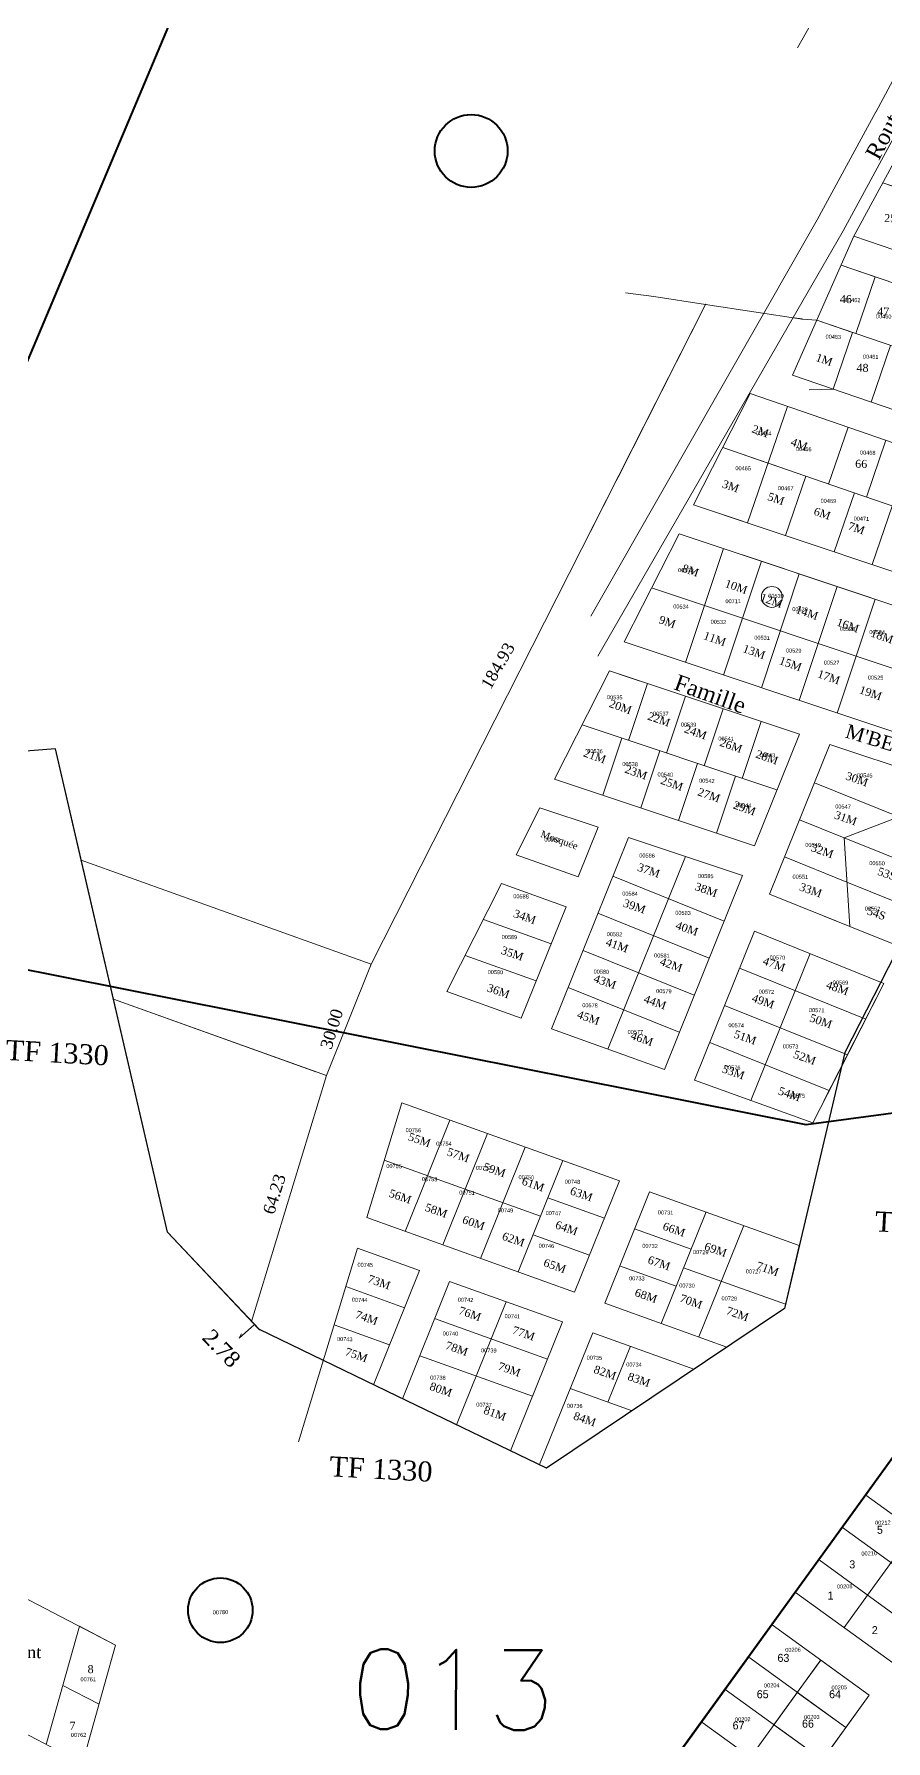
# Model space of a CAD drawing. Header units: metres. Extents: x 251686 to 255059, y 1627526 to 1631912.
# Drawn here: x 252965.9 to 253179, y 1630799.4 to 1631226 of the extents above; entities that cross this region are included whole.
import ezdxf
from ezdxf.enums import TextEntityAlignment as Align

# ---------------------------------------------------------------- set-up
doc = ezdxf.new("R2010")
doc.units = ezdxf.units.M
doc.header["$MEASUREMENT"] = 0
doc.linetypes.add('DGN Style 2', pattern=[29.229957, 17.537974, -11.691983])
for name, color, linetype in [('A_revoir_niveau_0', 7, 'Continuous'), ('limites_parcelles', 7, 'Continuous'), ('limites_sections', 7, 'Continuous'), ('limites_tf', 7, 'Continuous'), ('numero_lot', 7, 'Continuous'), ('numero_parcelle', 7, 'Continuous'), ('toponymie', 7, 'Continuous')]:
    doc.layers.add(name, color=color, linetype=linetype)
doc.layers.add('Réquisition', color=240, linetype='Continuous', lineweight=0)
doc.styles.get("Standard").update_dxf_attribs({"font": 'txt.shx'})
doc.styles.add('Style-Arial', font='arial.ttf')
doc.styles.add('Style-ENGINEERING', font='ENGINEERING.shx')
doc.styles.add('Style-txt', font='txt.shx')
doc.styles.add('StyleTimes New Roman', font='times.ttf')

msp = doc.modelspace()

# ---------------------------------------------------------------- linework, layer by layer
at = {"layer": 'A_revoir_niveau_0', "lineweight": 13}
for p, q in [((253194.695329, 1631240.470718), (253176.463371, 1631206.541168)), ((253176.477451, 1631206.567239), (253161.820822, 1631179.566087)), ((253182.629534, 1631203.227796), (253168.297251, 1631176.824171)), ((253161.820822, 1631179.566087), (253105.222268, 1631080.55091)), ((253120.919574, 1631160.401567), (253113.889901, 1631161.311431)), ((253133.907141, 1631158.439714), (253050.207818, 1630993.535365)), ((253133.907141, 1631158.439714), (253105.119727, 1631101.722772)), ((253133.907141, 1631158.439714), (253112.007106, 1631115.29228)), ((253133.907141, 1631158.439714), (253120.919574, 1631160.401567)), ((253158.029103, 1631154.795941), (253133.907141, 1631158.439714)), ((253156.045845, 1631155.114299), (253158.023566, 1631154.816609)), ((253156.051382, 1631155.093631), (253158.029103, 1631154.795941)), ((253158.025601, 1631154.79647), (253161.724604, 1631154.51133)), ((253158.029103, 1631154.795941), (253158.029103, 1631154.795941)), ((252958.467529, 1631046.338293), (252971.249977, 1631047.332283)), ((252971.249977, 1631047.332283), (252999.269879, 1630926.554422)), ((253050.207818, 1630993.535365), (252977.691206, 1631019.531545)), ((253039.053861, 1630965.677467), (253050.207818, 1630993.535365)), ((253039.053861, 1630965.677467), (252985.750818, 1630984.804686)), ((253036.392249, 1630966.632558), (252985.756567, 1630984.802623)), ((253020.327486, 1630904.236234), (253039.053861, 1630965.677467)), ((252999.269879, 1630926.554422), (253022.237258, 1630902.212136)), ((253021.016419, 1630903.506058), (253017.227441, 1630900.049434)), ((253017.227441, 1630900.049434), (253017.756499, 1630901.119075)), ((253020.327486, 1630904.236234), (253022.237258, 1630902.212136))]:
    msp.add_line(p, q, dxfattribs=at)
for p in [(253133.907141, 1631158.439714), (253133.907141, 1631158.439714), (253133.907141, 1631158.439714), (253133.907141, 1631158.439714), (253133.907141, 1631158.439714), (253133.907141, 1631158.439714), (253133.907141, 1631158.439714), (253133.907141, 1631158.439714), (253133.907141, 1631158.439714), (253133.907141, 1631158.439714), (253158.029103, 1631154.795941), (253158.029103, 1631154.795941), (253158.029103, 1631154.795941), (253158.029103, 1631154.795941), (253158.029103, 1631154.795941), (253050.207818, 1630993.535365), (253050.207818, 1630993.535365), (253039.053861, 1630965.677467), (253039.053861, 1630965.677467), (253020.327486, 1630904.236234), (253020.327486, 1630904.236234), (253020.327486, 1630904.236234), (253020.327486, 1630904.236234), (253020.327486, 1630904.236234), (253022.237258, 1630902.212136), (253022.237258, 1630902.212136), (253022.237258, 1630902.212136), (253022.237258, 1630902.212136), (253022.237258, 1630902.212136), (253022.237258, 1630902.212136), (253022.237258, 1630902.212136)]:
    msp.add_point(p, dxfattribs=at)
at = {"layer": 'limites_parcelles', "color": 7, "lineweight": 0}
for p, q in [((253185.266141, 1631201.796606), (253170.992219, 1631175.500498)), ((253178.250826, 1631188.872654), (253186.76833, 1631185.965402)), ((253178.250826, 1631188.872654), (253185.821941, 1631186.28843)), ((253178.250826, 1631188.872654), (253252.587562, 1631163.499538)), ((253168.297251, 1631176.824171), (253106.89879, 1631070.539715)), ((253170.992219, 1631175.500498), (253155.642344, 1631140.736311)), ((253170.988526, 1631175.488707), (253258.717046, 1631145.560005)), ((253167.777889, 1631168.29355), (253255.098013, 1631138.488858)), ((253167.777889, 1631168.29355), (253176.295394, 1631165.386298)), ((253176.295394, 1631165.386298), (253171.44769, 1631151.183766)), ((253232.965285, 1631130.193637), (253161.724604, 1631154.51133)), ((253161.724604, 1631154.51133), (253170.678887, 1631151.454825)), ((253170.678887, 1631151.454825), (253165.833107, 1631137.257931)), ((253180.142726, 1631148.224385), (253175.297001, 1631134.027651)), ((253155.642344, 1631140.736311), (253241.294451, 1631111.500957)), ((253145.031047, 1631136.166954), (253130.905028, 1631108.335881)), ((253145.031047, 1631136.166954), (253162.933455, 1631130.008417)), ((253165.833107, 1631137.257931), (253159.817497, 1631137.096865)), ((253154.405655, 1631132.942032), (253144.394475, 1631103.840278)), ((253162.933455, 1631130.008417), (253237.621304, 1631104.319438)), ((253169.539435, 1631127.748876), (253164.656004, 1631113.553109)), ((253178.995177, 1631124.494812), (253174.112126, 1631110.300145)), ((253170.333416, 1631111.600278), (253138.176663, 1631122.662451)), ((253153.180021, 1631117.501179), (253143.723905, 1631120.754157)), ((253153.180021, 1631117.501179), (253145.643496, 1631120.093802)), ((253158.982409, 1631115.505111), (253153.881934, 1631100.678411)), ((253171.146642, 1631111.320522), (253166.078936, 1631096.589149)), ((253230.720175, 1631090.826763), (253170.333416, 1631111.600278)), ((253130.905028, 1631108.335881), (253180.731386, 1631091.695795)), ((253148.060291, 1631102.618579), (253138.573272, 1631105.780299)), ((253180.602759, 1631108.067544), (253175.560643, 1631093.410564)), ((253180.602759, 1631108.067544), (253175.573922, 1631093.449164)), ((253127.24421, 1631101.123339), (253113.516142, 1631074.076308)), ((253127.24421, 1631101.123339), (253185.998869, 1631081.542286)), ((253138.35026, 1631097.422047), (253128.865098, 1631068.960991)), ((253147.837279, 1631094.260326), (253138.352117, 1631065.79927)), ((253143.093769, 1631095.841187), (253185.998869, 1631081.542286)), ((253157.324297, 1631091.098606), (253147.839135, 1631062.63755)), ((253120.380176, 1631087.599824), (253196.651946, 1631062.180876)), ((253166.811316, 1631087.936885), (253157.326154, 1631059.475829)), ((253176.298334, 1631084.775165), (253166.813173, 1631056.314109)), ((253113.516142, 1631074.076308), (253181.239184, 1631051.50638)), ((253109.855323, 1631066.863767), (253096.127255, 1631039.816736)), ((253109.855323, 1631066.863767), (253157.368776, 1631051.029049)), ((253112.259634, 1631066.062487), (253122.601639, 1631062.615827)), ((253119.342342, 1631063.702046), (253114.599761, 1631049.471518)), ((253128.829361, 1631060.540326), (253124.08678, 1631046.309798)), ((253138.316379, 1631057.378605), (253133.573799, 1631043.148077)), ((253102.991289, 1631053.340252), (253151.74763, 1631037.091319)), ((253147.803398, 1631054.216885), (253143.060817, 1631039.986357)), ((253157.368776, 1631051.029049), (253146.126483, 1631023.153589)), ((253112.920989, 1631050.031), (253108.178408, 1631035.800472)), ((253122.408008, 1631046.869279), (253117.665427, 1631032.638751)), ((253164.960115, 1631048.4633), (253149.882001, 1631011.076858)), ((253164.960115, 1631048.4633), (253202.620446, 1631035.887847)), ((253131.895027, 1631043.707558), (253127.152446, 1631029.47703)), ((253096.127255, 1631039.816736), (253146.126483, 1631023.153589)), ((253141.382045, 1631040.545838), (253136.639464, 1631026.31531)), ((253161.10293, 1631038.899345), (253182.197518, 1631030.391806)), ((253092.466437, 1631032.604195), (253086.518877, 1631020.886315)), ((253092.466437, 1631032.604195), (253107.009227, 1631027.757547)), ((253157.362621, 1631029.625182), (253168.534029, 1631025.119705)), ((253168.534029, 1631025.119705), (253182.197518, 1631030.391806)), ((253114.613293, 1631025.223355), (253095.312242, 1630977.366066)), ((253107.009227, 1631027.757547), (253101.999813, 1631015.336618)), ((253114.613293, 1631025.223355), (253143.128538, 1631015.720133)), ((253168.534029, 1631025.119705), (253169.98042, 1631002.971079)), ((253168.534029, 1631025.119705), (253192.22574, 1631015.564736)), ((253101.999813, 1631015.336618), (253086.518877, 1631020.886315)), ((253128.870915, 1631020.471744), (253109.443175, 1630972.300327)), ((253153.622311, 1631020.35102), (253169.257225, 1631014.045392)), ((253082.869385, 1631013.69609), (253069.183793, 1630986.732746)), ((253099.005272, 1631007.911602), (253082.869385, 1631013.69609)), ((253138.535346, 1631004.331236), (253110.71286, 1631015.552164)), ((253143.128538, 1631015.720133), (253123.574108, 1630967.234587)), ((253169.257225, 1631014.045392), (253187.653809, 1631006.62597)), ((253099.005272, 1631007.911602), (253087.775744, 1630980.067794)), ((253149.882001, 1631011.076858), (253169.98042, 1631002.971079)), ((253095.262096, 1630998.630333), (253078.307521, 1631004.708308)), ((253134.795037, 1630995.057073), (253106.97255, 1631006.278002)), ((253169.98042, 1631002.971079), (253163.793245, 1631005.466394)), ((253146.141692, 1631001.802696), (253131.110606, 1630964.532859)), ((253146.141692, 1631001.802696), (253178.509949, 1630988.748438)), ((253169.98042, 1631002.971079), (253183.081879, 1630997.687204)), ((253091.51892, 1630989.349064), (253073.745657, 1630995.720527)), ((253131.054727, 1630985.782911), (253103.232241, 1630997.00384)), ((253160.052935, 1630996.192231), (253145.241539, 1630959.467119)), ((253142.401382, 1630992.528534), (253173.938018, 1630979.809672)), ((253087.775744, 1630980.067794), (253069.183793, 1630986.732746)), ((253127.314418, 1630976.508749), (253099.491931, 1630987.729678)), ((253178.509949, 1630988.748438), (253163.478246, 1630959.359348)), ((253178.509949, 1630988.748438), (253169.775999, 1630971.67234)), ((253138.661072, 1630983.254372), (253169.366088, 1630970.870906)), ((253123.574108, 1630967.234587), (253095.312242, 1630977.366066)), ((253134.920763, 1630973.980209), (253164.794157, 1630961.93214)), ((253160.699132, 1630953.925791), (253169.775999, 1630971.67234)), ((253160.699132, 1630953.925791), (253131.110606, 1630964.532859)), ((253049.144187, 1630930.18365), (253057.900897, 1630958.914413)), ((253112.340038, 1630939.379518), (253057.900897, 1630958.914413)), ((253069.952516, 1630954.589821), (253058.723125, 1630926.746352)), ((253079.371965, 1630951.209753), (253068.142574, 1630923.366285)), ((253088.791415, 1630947.829686), (253077.562024, 1630919.986218)), ((253092.596169, 1630930.527885), (253053.522542, 1630944.549032)), ((253098.210864, 1630944.449619), (253086.981473, 1630916.606151)), ((253112.340038, 1630939.379518), (253101.110648, 1630911.53605)), ((253108.596908, 1630930.098362), (253094.467734, 1630935.168463)), ((253119.875598, 1630936.675464), (253108.646207, 1630908.831996)), ((253157.316774, 1630923.240105), (253119.875598, 1630936.675464)), ((253134.004772, 1630931.605364), (253122.775381, 1630903.761895)), ((253101.110648, 1630911.53605), (253049.144187, 1630930.18365)), ((253130.261642, 1630922.324207), (253116.132468, 1630927.394308)), ((253143.424222, 1630928.225296), (253132.194831, 1630900.381828)), ((253032.061636, 1630874.135803), (253046.809064, 1630922.522113)), ((253062.322235, 1630916.95538), (253046.809064, 1630922.522113)), ((253104.853778, 1630920.817206), (253090.724604, 1630925.887307)), ((253157.316774, 1630923.240105), (253153.59967, 1630907.495809)), ((253126.518512, 1630913.043051), (253112.389337, 1630918.113152)), ((253062.322235, 1630916.95538), (253050.813647, 1630888.419637)), ((253069.857795, 1630914.251327), (253058.034231, 1630884.934596)), ((253098.116143, 1630904.111125), (253069.857795, 1630914.251327)), ((253153.852982, 1630908.546542), (253128.390077, 1630917.683629)), ((253058.579105, 1630907.674224), (253043.890161, 1630912.945192)), ((253083.986969, 1630909.181226), (253071.572825, 1630878.400143)), ((253153.59967, 1630907.495809), (253094.073842, 1630867.539945)), ((253139.236758, 1630897.854909), (253108.646207, 1630908.831996)), ((253094.073842, 1630867.539945), (253022.237258, 1630902.212136)), ((253054.835975, 1630898.393068), (253040.971258, 1630903.368271)), ((253094.373013, 1630894.829969), (253066.114664, 1630904.970171)), ((253098.116143, 1630904.111125), (253085.11142, 1630871.86569)), ((253105.651703, 1630901.407071), (253092.366255, 1630868.465575)), ((253130.985445, 1630892.316333), (253105.651703, 1630901.407071)), ((253115.071152, 1630898.027004), (253109.456457, 1630884.10527)), ((253090.629883, 1630885.548813), (253062.371534, 1630895.689014)), ((253115.514234, 1630881.931502), (253100.037007, 1630887.485337))]:
    msp.add_line(p, q, dxfattribs=at)
at = {"layer": 'limites_parcelles', "color": 7, "linetype": 'Continuous', "lineweight": 0}
for p, q in [((253156.402009, 1630836.517206), (253191.589759, 1630885.11215)), ((253174.416287, 1630835.819343), (253197.874453, 1630868.217639)), ((253173.994384, 1630860.816177), (253198.294355, 1630843.222803)), ((253168.130592, 1630852.716853), (253192.430564, 1630835.12348)), ((253162.265801, 1630844.61653), (253186.565772, 1630827.023156)), ((252986.305849, 1630823.30591), (252962.926585, 1630835.527794)), ((253156.402009, 1630836.517206), (253180.701981, 1630818.923832)), ((253168.552495, 1630827.721019), (253174.415287, 1630835.819342)), ((253097.754094, 1630755.521963), (253150.536219, 1630828.414881)), ((253150.536219, 1630828.414881), (253174.837189, 1630810.823507)), ((252977.25, 1630828.04), (252968.941029, 1630798.531678)), ((252977.25, 1630828.04), (252986.305849, 1630823.30591)), ((252986.305849, 1630823.30591), (252977.996878, 1630793.797588)), ((253144.669426, 1630820.319556), (253168.966396, 1630802.729181)), ((253109.904579, 1630746.726777), (253162.687704, 1630819.620694)), ((252982.151364, 1630808.551749), (252973.095515, 1630813.285839)), ((253138.805634, 1630812.219232), (253163.107785, 1630794.625106)), ((252977.882034, 1630793.857625), (252949.028151, 1630808.941453)), ((253122.054065, 1630737.929589), (253174.837189, 1630810.823507)), ((253132.941843, 1630804.119908), (253157.243339, 1630786.526257))]:
    msp.add_line(p, q, dxfattribs=at)
at = {"layer": 'limites_parcelles', "color": 7, "linetype": 'DGN Style 2', "lineweight": 0}
msp.add_line((253156.402009, 1630836.517206), (253150.536219, 1630828.414881), dxfattribs=at)
at = {"layer": 'limites_parcelles', "color": 7, "lineweight": 0, "flags": 128}
msp.add_lwpolyline([(253156.847618, 1631222.574732), (253183.973571, 1631270.592275)], dxfattribs=at)
at = {"layer": 'limites_parcelles', "color": 7, "linetype": 'Continuous', "lineweight": 0, "flags": 128}
for points in [[(253168.972398, 1630802.724183), (253174.837189, 1630810.823507), (253162.686704, 1630819.619694), (253156.822912, 1630811.52137), (253168.966396, 1630802.729181), (253168.972398, 1630802.724183)], [(253163.107606, 1630794.624859), (253168.972398, 1630802.724183), (253168.966396, 1630802.729181), (253156.822912, 1630811.52137), (253150.958121, 1630803.421046), (253163.102605, 1630794.628857), (253163.107606, 1630794.624859)]]:
    msp.add_lwpolyline(points, close=True, dxfattribs=at)
at = {"layer": 'limites_parcelles', "color": 1, "linetype": 'Continuous', "lineweight": 40}
for centre, radius in [((253075.246711, 1631196.814454), 9.099857), ((253012.49355, 1630832.060515, -0.001969), 8.07)]:
    msp.add_circle(centre, radius, dxfattribs=at)
at = {"layer": 'limites_sections', "color": 112, "linetype": 'Continuous', "lineweight": 40, "flags": 128}
msp.add_lwpolyline([(253674.590697, 1631377.408104), (253674.590697, 1631377.408104), (253646.244957, 1631234.319701), (253623.83294, 1631051.575567), (253609.133378, 1630987.020807), (253440.819697, 1630955.12805), (253435.967436, 1630934.255873), (253410.924755, 1630940.010543), (253397.397847, 1630905.717981), (253240.051375, 1630964.260416), (253159.014814, 1630953.400816), (252902.302406, 1631004.373492), (252917.511762, 1631033.512299), (252933.615556, 1631071.636486), (253042.666678, 1631330.256564), (253197.294172, 1631271.365351), (253325.36771, 1631355.405241), (253397.015191, 1631407.238072), (253416.952786, 1631422.235841), (253456.97, 1631424.24), (253481.6913, 1631407.086037), (253494.993744, 1631402.644051), (253581.47345, 1631387.191228), (253674.590697, 1631377.408104)], close=True, dxfattribs=at)
at = {"layer": 'limites_tf', "color": 5, "linetype": 'Continuous', "lineweight": 30, "flags": 128}
msp.add_lwpolyline([(253002.785901, 1630393.415979), (252998.912853, 1630403.064756), (252961.578778, 1630447.612964), (252947.706872, 1630548.608587), (253207.073749, 1630906.74054), (253289.927097, 1630896.156713), (253287.534227, 1630759.626951), (253428.541291, 1630692.970492), (253002.785901, 1630393.415979)], close=True, dxfattribs=at)
at = {"layer": 'numero_lot', "color": 7, "linetype": 'Continuous', "lineweight": 0}
msp.add_circle((253150.47243, 1631085.337577), 2.610339, dxfattribs=at)
at = {"layer": 'Réquisition', "color": 3, "linetype": 'Continuous', "lineweight": 30, "flags": 128}
msp.add_lwpolyline([(252787.343625, 1631264.56264), (252785.572183, 1631266.590507), (252919.674873, 1631550.181121), (253390.595759, 1631404.867731), (253306.193636, 1631240.01125), (253168.722063, 1630971.496611), (253153.603716, 1630907.489782), (253094.073842, 1630867.539945), (253056.732748, 1630885.562411), (253022.258657, 1630902.199277), (252999.275854, 1630926.564021), (252977.697687, 1631019.616696), (252971.268182, 1631047.344717), (252936.0215, 1631044.607453), (252827.135677, 1631095.210585), (252828.797528, 1631106.779087), (252825.943503, 1631119.504897), (252825.169732, 1631185.881846), (252815.531298, 1631221.343829), (252787.343625, 1631264.56264)], close=True, dxfattribs=at)

# ---------------------------------------------------------------- texts
at = {"layer": 'limites_sections', "color": 80, "lineweight": 30, "style": 'Style-txt'}
msp.add_text('013', height=19.99996, rotation=359.6069, dxfattribs=at).set_placement((253070.596248, 1630812.201215), align=Align.MIDDLE_CENTER)
at = {"layer": 'numero_lot', "color": 7, "linetype": 'Continuous', "lineweight": 0, "style": 'Style-ENGINEERING'}
for s, p in [('5', (253177.492379, 1630852.174562)), ('3', (253170.583244, 1630843.518824)), ('1', (253165.144934, 1630835.728668)), ('2', (253176.205757, 1630827.081049)), ('63', (253153.359119, 1630820.149998)), ('65', (253148.178283, 1630811.061945)), ('64', (253166.2761, 1630811.069114)), ('67', (253142.132805, 1630803.272548)), ('66', (253159.500809, 1630803.71143))]:
    msp.add_text(s, height=1.999998, rotation=0.0227, dxfattribs=at).set_placement(p, align=Align.MIDDLE_CENTER)
at = {"layer": 'numero_lot', "color": 7, "linetype": 'Continuous', "lineweight": 0, "line_spacing_factor": 0.6}
for s, insert, char_height, attachment_point, rotation in [('\\fTimes New Roman|b0|i0|c00|p23;25', (253180.062882, 1631179.99708), 2, 5, 359.1796687), ('\\fTimes New Roman|b0|i0|c00|p23;46', (253168.984183, 1631159.778555), 2, 5, 359.1796687), ('\\fTimes New Roman|b0|i0|c00|p23;47', (253178.341919, 1631156.689053), 2, 5, 359.1796687), ('\\fTimes New Roman|b0|i0|c00|p23;1M', (253161.269913, 1631144.404388), 2, 7, 340.52843427), ('\\fTimes New Roman|b0|i0|c00|p23;48', (253173.15852, 1631142.591006), 2, 5, 359.1796687), ('\\fTimes New Roman|b0|i0|c00|p23;2M', (253145.285085, 1631126.541946), 2, 7, 340.52843427), ('\\fTimes New Roman|b0|i0|c00|p23;2M', (253145.285085, 1631126.541946), 2, 7, 340.52843427), ('\\fTimes New Roman|b0|i0|c00|p23;4M', (253155.007434, 1631123.281805), 2, 7, 340.52843427), ('\\fTimes New Roman|b0|i0|c00|p23;66', (253172.827656, 1631118.589342), 2, 5, 359.1796687), ('\\fTimes New Roman|b0|i0|c00|p23;3M', (253137.851357, 1631112.750545), 2, 7, 340.52843427), ('\\fTimes New Roman|b0|i0|c00|p23;5M', (253149.197554, 1631109.609466), 2, 7, 340.52843427), ('\\fTimes New Roman|b0|i0|c00|p23;6M', (253160.748832, 1631105.922134), 2, 7, 340.52843427), ('\\fTimes New Roman|b0|i0|c00|p23;7M', (253169.322183, 1631102.29306), 2, 7, 340.52843427), ('\\fTimes New Roman|b0|i0|c00|p23;8M', (253127.800444, 1631091.694895), 2, 7, 340.52843427), ('\\fTimes New Roman|b0|i0|c00|p23;10M', (253138.527245, 1631087.882376), 2, 7, 340.52843427), ('\\fTimes New Roman|b0|i0|c00|p23;12M', (253147.357705, 1631084.423091), 2, 7, 340.52843427), ('\\fTimes New Roman|b0|i0|c00|p23;9M', (253122.007378, 1631078.834522), 2, 7, 340.52843427), ('\\fTimes New Roman|b0|i0|c00|p23;14M', (253156.243022, 1631081.424083), 2, 7, 340.52843427), ('\\fTimes New Roman|b0|i0|c00|p23;11M', (253133.164863, 1631074.879324), 2, 7, 340.52843427), ('\\fTimes New Roman|b0|i0|c00|p23;16M', (253166.458021, 1631078.212957), 2, 7, 340.52843427), ('\\fTimes New Roman|b0|i0|c00|p23;18M', (253175.009143, 1631075.496686), 2, 7, 340.52843427), ('\\fTimes New Roman|b0|i0|c00|p23;13M', (253142.995916, 1631071.607021), 2, 7, 340.52843427), ('\\fTimes New Roman|b0|i0|c00|p23;15M', (253152.096872, 1631068.592916), 2, 7, 340.52843427), ('\\fTimes New Roman|b0|i0|c00|p23;17M', (253161.699505, 1631065.332634), 2, 7, 340.52843427), ('\\fTimes New Roman|b0|i0|c00|p23;20M', (253109.573498, 1631057.861644), 2, 7, 340.52843427), ('\\fTimes New Roman|b0|i0|c00|p23;19M', (253172.141101, 1631061.311806), 2, 7, 340.52843427), ('\\fTimes New Roman|b0|i0|c00|p23;22M', (253119.201425, 1631054.752506), 2, 7, 340.52843427), ('\\fTimes New Roman|b0|i0|c00|p23;24M', (253128.363167, 1631051.550612), 2, 7, 340.52843427), ('\\fTimes New Roman|b0|i0|c00|p23;21M', (253103.136776, 1631045.553609), 2, 7, 340.52843427), ('\\fTimes New Roman|b0|i0|c00|p23;26M', (253137.235995, 1631048.157847), 2, 7, 340.52843427), ('\\fTimes New Roman|b0|i0|c00|p23;28M', (253146.214972, 1631045.240273), 2, 7, 340.52843427), ('\\fTimes New Roman|b0|i0|c00|p23;23M', (253113.475361, 1631041.469274), 2, 7, 340.52843427), ('\\fTimes New Roman|b0|i0|c00|p23;25M', (253122.437461, 1631038.670388), 2, 7, 340.52843427), ('\\fTimes New Roman|b0|i0|c00|p23;27M', (253131.71305, 1631035.813095), 2, 7, 340.52843427), ('\\fTimes New Roman|b0|i0|c00|p23;30M', (253168.729999, 1631039.764822), 2, 7, 340.52843427), ('\\fTimes New Roman|b0|i0|c00|p23;29M', (253140.611363, 1631032.5085), 2, 7, 340.52843427), ('\\fTimes New Roman|b0|i0|c00|p23;31M', (253165.919502, 1631030.024516), 2, 7, 340.52843427), ('\\fTimes New Roman|b0|i0|c00|p23;Mosquée', (253092.262949, 1631024.85087), 1.75, 7, 340.52843427), ('\\fTimes New Roman|b0|i0|c00|p23;32M', (253160.056686, 1631021.852787), 2, 7, 340.52843427), ('\\fTimes New Roman|b0|i0|c00|p23;37M', (253116.647502, 1631016.967612), 2, 7, 340.52843427), ('\\fTimes New Roman|b0|i0|c00|p23;53S', (253176.707247, 1631015.924495), 2, 7, 340.52843427), ('\\fTimes New Roman|b0|i0|c00|p23;38M', (253131.00663, 1631012.119206), 2, 7, 340.52843427), ('\\fTimes New Roman|b0|i0|c00|p23;33M', (253157.16589, 1631012.035492), 2, 7, 340.52843427), ('\\fTimes New Roman|b0|i0|c00|p23;39M', (253113.065651, 1631008.00262), 2, 7, 340.52843427), ('\\fTimes New Roman|b0|i0|c00|p23;54S', (253174.093863, 1631006.042092), 2, 7, 340.52843427), ('\\fTimes New Roman|b0|i0|c00|p23;34M', (253085.624966, 1631005.37491), 2, 7, 340.52843427), ('\\fTimes New Roman|b0|i0|c00|p23;40M', (253126.198081, 1631002.431487), 2, 7, 340.52843427), ('\\fTimes New Roman|b0|i0|c00|p23;41M', (253108.744099, 1630998.287179), 2, 7, 340.52843427), ('\\fTimes New Roman|b0|i0|c00|p23;35M', (253082.509156, 1630996.20955), 2, 7, 340.52843427), ('\\fTimes New Roman|b0|i0|c00|p23;42M', (253122.26973, 1630993.435161), 2, 7, 340.52843427), ('\\fTimes New Roman|b0|i0|c00|p23;47M', (253148.014208, 1630993.552424), 2, 7, 340.52843427), ('\\fTimes New Roman|b0|i0|c00|p23;43M', (253105.696052, 1630989.159426), 2, 7, 340.52843427), ('\\fTimes New Roman|b0|i0|c00|p23;36M', (253079.04419, 1630986.806764), 2, 7, 340.52843427), ('\\fTimes New Roman|b0|i0|c00|p23;48M', (253163.836073, 1630987.573728), 2, 7, 340.52843427), ('\\fTimes New Roman|b0|i0|c00|p23;44M', (253118.227055, 1630984.058162), 2, 7, 340.52843427), ('\\fTimes New Roman|b0|i0|c00|p23;49M', (253145.263421, 1630984.259577), 2, 7, 340.52843427), ('\\fTimes New Roman|b0|i0|c00|p23;45M', (253101.561117, 1630980.149915), 2, 7, 340.52843427), ('\\fTimes New Roman|b0|i0|c00|p23;50M', (253159.702758, 1630979.304065), 2, 7, 340.52843427), ('\\fTimes New Roman|b0|i0|c00|p23;46M', (253114.942383, 1630974.899784), 2, 7, 340.52843427), ('\\fTimes New Roman|b0|i0|c00|p23;51M', (253140.760246, 1630975.238447), 2, 7, 340.52843427), ('\\fTimes New Roman|b0|i0|c00|p23;52M', (253155.646752, 1630970.182734), 2, 7, 340.52843427), ('\\fTimes New Roman|b0|i0|c00|p23;53M', (253137.816957, 1630966.552), 2, 7, 340.52843427), ('\\fTimes New Roman|b0|i0|c00|p23;54M', (253151.857098, 1630961.057915), 2, 7, 340.52843427), ('\\fTimes New Roman|b0|i0|c00|p23;55M', (253059.285718, 1630949.587265), 2, 7, 340.52843427), ('\\fTimes New Roman|b0|i0|c00|p23;57M', (253068.971324, 1630945.822255), 2, 7, 340.52843427), ('\\fTimes New Roman|b0|i0|c00|p23;59M', (253078.049769, 1630942.094389), 2, 7, 340.52843427), ('\\fTimes New Roman|b0|i0|c00|p23;61M', (253087.71665, 1630938.512582), 2, 7, 340.52843427), ('\\fTimes New Roman|b0|i0|c00|p23;56M', (253054.459592, 1630935.471689), 2, 7, 340.52843427), ('\\fTimes New Roman|b0|i0|c00|p23;63M', (253099.799146, 1630936.063264), 2, 7, 340.52843427), ('\\fTimes New Roman|b0|i0|c00|p23;58M', (253063.476602, 1630931.947445), 2, 7, 340.52843427), ('\\fTimes New Roman|b0|i0|c00|p23;60M', (253072.834255, 1630928.870831), 2, 7, 340.52843427), ('\\fTimes New Roman|b0|i0|c00|p23;64M', (253096.083681, 1630927.572268), 2, 7, 340.52843427), ('\\fTimes New Roman|b0|i0|c00|p23;66M', (253122.97236, 1630927.22429), 2, 7, 340.52843427), ('\\fTimes New Roman|b0|i0|c00|p23;62M', (253082.796674, 1630924.735598), 2, 7, 340.52843427), ('\\fTimes New Roman|b0|i0|c00|p23;69M', (253133.376798, 1630922.180577), 2, 7, 340.52843427), ('\\fTimes New Roman|b0|i0|c00|p23;65M', (253093.144757, 1630918.118818), 2, 7, 340.52843427), ('\\fTimes New Roman|b0|i0|c00|p23;67M', (253119.229645, 1630918.817738), 2, 7, 340.52843427), ('\\fTimes New Roman|b0|i0|c00|p23;71M', (253146.370875, 1630917.399177), 2, 7, 340.52843427), ('\\fTimes New Roman|b0|i0|c00|p23;73M', (253049.197162, 1630914.059571), 2, 7, 340.52843427), ('\\fTimes New Roman|b0|i0|c00|p23;68M', (253115.957873, 1630910.658509), 2, 7, 340.52843427), ('\\fTimes New Roman|b0|i0|c00|p23;70M', (253127.242342, 1630909.221676), 2, 7, 340.52843427), ('\\fTimes New Roman|b0|i0|c00|p23;74M', (253046.088565, 1630905.162887), 2, 7, 340.52843427), ('\\fTimes New Roman|b0|i0|c00|p23;76M', (253071.911943, 1630906.147413), 2, 7, 340.52843427), ('\\fTimes New Roman|b0|i0|c00|p23;72M', (253138.858464, 1630906.137216), 2, 7, 340.52843427), ('\\fTimes New Roman|b0|i0|c00|p23;77M', (253085.355963, 1630901.277226), 2, 7, 340.52843427), ('\\fTimes New Roman|b0|i0|c00|p23;75M', (253043.520926, 1630895.850785), 2, 7, 340.52843427), ('\\fTimes New Roman|b0|i0|c00|p23;78M', (253068.621141, 1630897.436371), 2, 7, 340.52843427), ('\\fTimes New Roman|b0|i0|c00|p23;79M', (253081.782266, 1630892.237211), 2, 7, 340.52843427), ('\\fTimes New Roman|b0|i0|c00|p23;82M', (253105.702215, 1630891.452178), 2, 7, 340.52843427), ('\\fTimes New Roman|b0|i0|c00|p23;80M', (253064.653328, 1630887.220959), 2, 7, 340.52843427), ('\\fTimes New Roman|b0|i0|c00|p23;83M', (253114.197817, 1630889.669249), 2, 7, 340.52843427), ('\\fTimes New Roman|b0|i0|c00|p23;81M', (253078.15423, 1630881.225577), 2, 7, 340.52843427), ('\\fTimes New Roman|b0|i0|c00|p23;84M', (253100.638298, 1630879.8115), 2, 7, 340.52843427)]:
    msp.add_mtext(s, dxfattribs=dict(at, insert=insert, char_height=char_height, attachment_point=attachment_point, rotation=rotation))
at = {"layer": 'numero_lot', "color": 7, "lineweight": 0, "char_height": 2, "attachment_point": 5, "rotation": 1.00742673, "line_spacing_factor": 0.6}
for s, insert in [('\\fTimes New Roman|b0|i0|c00|p23;8', (252980.045559, 1630817.321264)), ('\\fTimes New Roman|b0|i0|c00|p23;7', (252975.532201, 1630803.198801))]:
    msp.add_mtext(s, dxfattribs=dict(at, insert=insert))
at = {"layer": 'numero_parcelle', "color": 5, "lineweight": 0, "style": 'Style-Arial'}
for s, rotation, p in [('00462', 358.92, (253168.760354, 1631160.079589)), ('00460', 358.92, (253176.519534, 1631155.985028)), ('00463', 358.92, (253163.920472, 1631150.899769)), ('00461', 358.92, (253173.256469, 1631145.914335)), ('00464', 358.92, (253146.498742, 1631126.76811)), ('00466', 358.92, (253156.518895, 1631122.823695)), ('00468', 358.92, (253172.522147, 1631121.921594)), ('00465', 358.92, (253141.356662, 1631118.027748)), ('00467', 358.92, (253152.018995, 1631113.046604)), ('00469', 358.92, (253162.675432, 1631109.878819)), ('00471', 358.92, (253170.940099, 1631105.420755)), ('00533', 358.92, (253127.029656, 1631092.544531)), ('00711', 0.23, (253138.855513, 1631084.768105)), ('00530', 358.92, (253149.584464, 1631086.131952)), ('00534', 358.92, (253125.813082, 1631083.473376)), ('00528', 358.92, (253155.580406, 1631082.792267)), ('00532', 358.92, (253135.171468, 1631079.637996)), ('00526', 358.92, (253167.485898, 1631077.882435)), ('00524', 358.92, (253174.872427, 1631077.082515)), ('00531', 358.92, (253146.093, 1631075.663492)), ('00529', 358.92, (253153.999876, 1631072.452185)), ('00527', 358.92, (253163.481828, 1631069.442516)), ('00525', 358.92, (253174.492152, 1631065.690668)), ('00535', 358.92, (253109.234095, 1631060.790164)), ('00537', 358.92, (253120.763123, 1631056.693041)), ('00539', 358.92, (253127.695944, 1631053.952914)), ('00541', 358.92, (253137.093139, 1631050.445741)), ('00536', 358.92, (253104.29632, 1631047.341801)), ('00543', 358.92, (253147.430695, 1631046.331358)), ('00538', 358.92, (253113.076174, 1631044.095134)), ('00540', 358.92, (253121.877927, 1631041.468659)), ('00542', 358.92, (253132.26622, 1631039.91295)), ('00545', 358.92, (253171.771795, 1631041.262111)), ('00544', 358.92, (253141.475999, 1631033.775393)), ('00547', 358.92, (253166.341859, 1631033.473377)), ('00587', 358.92, (253093.570677, 1631025.178603)), ('00586', 358.92, (253117.32375, 1631021.227006)), ('00549', 358.92, (253158.849138, 1631023.881016)), ('00585', 358.92, (253132.000499, 1631016.103142)), ('00550', 358.92, (253174.856877, 1631019.320919)), ('00551', 358.92, (253155.651967, 1631015.938171)), ('00588', 358.92, (253085.794595, 1631011.026667)), ('00584', 358.92, (253113.057659, 1631011.695933)), ('00552', 358.92, (253173.724358, 1631007.957438)), ('00583', 358.92, (253126.320863, 1631006.909994)), ('00589', 358.92, (253082.888993, 1631000.857925)), ('00582', 358.92, (253109.166173, 1631001.560101)), ('00581', 358.92, (253121.029391, 1630996.228641)), ('00570', 358.92, (253149.917162, 1630995.727657)), ('00590', 358.92, (253079.384552, 1630992.103645)), ('00580', 358.92, (253105.892549, 1630992.193316)), ('00579', 358.92, (253121.521875, 1630987.328393)), ('00572', 358.92, (253147.178507, 1630987.181033)), ('00569', 358.92, (253165.697585, 1630989.475764)), ('00578', 358.92, (253103.046193, 1630983.799358)), ('00571', 358.92, (253159.768379, 1630982.584421)), ('00574', 358.92, (253139.615056, 1630978.795467)), ('00577', 358.92, (253114.38821, 1630977.125885)), ('00573', 358.92, (253153.225111, 1630973.531195)), ('00576', 358.92, (253138.747469, 1630968.252494)), ('00575', 358.92, (253154.883978, 1630961.203072)), ('00756', 358.92, (253058.855561, 1630952.572084)), ('00754', 358.92, (253066.504086, 1630949.212875)), ('00755', 358.92, (253054.034407, 1630943.602115)), ('00753', 358.92, (253062.906407, 1630940.325962)), ('00752', 358.92, (253076.436864, 1630943.146452)), ('00750', 358.92, (253087.108026, 1630940.809745)), ('00748', 358.92, (253098.655736, 1630939.697309)), ('00751', 358.92, (253072.275927, 1630936.951384)), ('00749', 358.92, (253081.892146, 1630932.543725)), ('00747', 358.92, (253093.881766, 1630931.847141)), ('00731', 358.92, (253121.941725, 1630932.00206)), ('00746', 358.92, (253092.14243, 1630923.670053)), ('00732', 358.92, (253118.070298, 1630923.658938)), ('00745', 358.92, (253046.829463, 1630918.92169)), ('00729', 358.92, (253130.744474, 1630922.099439)), ('00733', 358.92, (253114.767423, 1630915.543938)), ('00730', 358.92, (253127.307527, 1630913.753398)), ('00727', 358.92, (253143.973002, 1630917.253696, -0.001969)), ('00744', 358.92, (253045.409336, 1630910.169895)), ('00742', 358.92, (253071.91746, 1630910.1875)), ('00728', 358.92, (253137.889924, 1630910.530209)), ('00741', 358.92, (253083.623938, 1630906.073983)), ('00740', 358.92, (253068.138734, 1630901.740058)), ('00743', 358.92, (253041.698144, 1630900.366475)), ('00739', 358.92, (253077.735989, 1630897.540229)), ('00735', 358.92, (253104.144851, 1630895.687284)), ('00734', 358.92, (253114.048357, 1630894.002968)), ('00738', 358.92, (253065.002958, 1630890.718271)), ('00737', 358.92, (253076.531957, 1630883.958144)), ('00736', 358.92, (253099.231703, 1630883.667782)), ('00212', 1.45, (253176.285975, 1630854.408187)), ('00210', 1.45, (253172.86312, 1630846.716589)), ('00208', 1.45, (253166.738533, 1630838.469529)), ('00780', 1.23, (253010.583167, 1630832.019497, -0.001969)), ('00206', 1.45, (253153.798973, 1630822.63227)), ('00761', 0.23, (252977.511246, 1630815.295217)), ('00204', 1.45, (253148.499439, 1630813.731759)), ('00205', 1.45, (253165.376582, 1630813.220317)), ('00202', 1.45, (253141.244535, 1630805.243556)), ('00203', 1.45, (253158.52145, 1630805.811264)), ('00762', 0.23, (252975.087252, 1630801.399152))]:
    msp.add_text(s, height=1, rotation=rotation, dxfattribs=at).set_placement(p, align=Align.TOP_LEFT)
at = {"layer": 'toponymie', "color": 7, "linetype": 'Continuous', "lineweight": 0, "style": 'StyleTimes New Roman'}
msp.add_text('Lotissement ', height=3, rotation=359.3981, dxfattribs=at).set_placement((252945.570484, 1630823.303677), align=Align.TOP_LEFT)
at = {"layer": 'toponymie', "lineweight": 13, "attachment_point": 7, "line_spacing_factor": 0.6}
for s, insert, char_height, rotation in [('\\fTimes New Roman|b0|i0|c00|p23;Route   Existante', (253177.267526, 1631194.230348), 4, 61.73150721), ('\\fTimes New Roman|b0|i0|c00|p23;184.93', (253080.124414, 1631061.964913), 3, 59.90223494), ('\\fTimes New Roman|b0|i0|c00|p23;Famille ', (253125.674673, 1631062.266754), 4, 340.32064618), ("\\fTimes New Roman|b0|i0|c00|p23;M'BENGUE", (253168.583746, 1631050.231109), 3.5, 343.22680578), ('\\fTimes New Roman|b0|i0|c00|p23;30.00', (253040.335222, 1630972.032387), 3, 72.88017261), ('\\fTimes New Roman|b0|i0|c00|p23;TF 1330', (252958.68228, 1630969.557127), 5, 356.87055385), ('\\fTimes New Roman|b0|i0|c00|p23;64.23', (253025.987624, 1630930.750961), 3, 72.88017261), ('\\fTimes New Roman|b0|i0|c00|p23;TF 1330', (253176.12818, 1630926.714765), 5, 356.87055385), ('\\fTimes New Roman|b0|i0|c00|p23;2.78', (253007.638378, 1630899.894938), 4, 314.05516572), ('\\fTimes New Roman|b0|i0|c00|p23;TF 1330', (253039.66154, 1630865.484056), 5, 356.87055385)]:
    msp.add_mtext(s, dxfattribs=dict(at, insert=insert, char_height=char_height, rotation=rotation))

doc.saveas('drawing.dxf')
